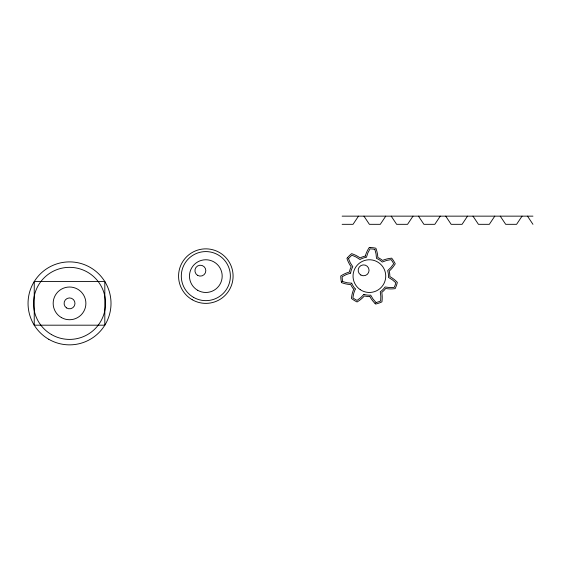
<?xml version="1.0" encoding="UTF-8"?>
<svg xmlns="http://www.w3.org/2000/svg" width="561" height="561" viewBox="0 0 561 561"><rect width="100%" height="100%" fill="white"/><g stroke="black" fill="none" stroke-linecap="round" stroke-linejoin="round"><path stroke-width="0.84" d="M355.302 288.992L353.76 293.221L352.876 297.807A27.251 27.251 0 0 0 357.027 300.401L360.765 297.618L363.9 294.392M358.486 216.146L353.037 224.323L342.133 224.323M385.744 216.146L380.295 224.323L369.39 224.323L363.942 216.146M413.008 216.146L407.552 224.323L396.648 224.323L391.199 216.146M440.266 216.146L434.817 224.323L423.913 224.323L418.457 216.146M467.523 216.146L462.075 224.323L451.17 224.323L445.722 216.146M494.788 216.146L489.332 224.323L478.428 224.323L472.979 216.146M522.046 216.146L516.597 224.323L505.692 224.323L500.237 216.146M347.42 257.772L346.922 258.362L347.175 259.091A30.049 30.049 0 0 0 351.172 266.826A20.441 20.441 0 0 0 349.37 272.036A30.049 30.049 0 0 0 341.418 275.584L340.758 275.984L340.772 276.755A28.611 28.611 0 0 0 341.376 281.86M350.541 273.13L346.27 274.553L342.14 276.727A27.251 27.251 0 0 0 342.701 281.587M342.133 216.146L532.95 216.146M370.036 247.499L369.257 247.485L368.85 248.137A30.049 30.049 0 0 0 365.295 256.082M351.677 283.221L347.196 282.779L342.687 281.58M375.092 303.515L375.632 304.062L376.382 303.873A28.611 28.611 0 0 0 381.235 302.169L381.929 301.853L382.02 301.089A30.049 30.049 0 0 0 381.775 292.393A20.441 20.441 0 0 0 385.666 288.48A30.049 30.049 0 0 0 394.362 288.733L395.133 288.656L395.449 287.954A28.611 28.611 0 0 0 397.146 283.109L397.335 282.358L396.788 281.811A30.049 30.049 0 0 0 389.832 276.58A20.441 20.441 0 0 0 389.215 271.103A30.049 30.049 0 0 0 394.825 264.455L395.246 263.81L394.895 263.123A28.611 28.611 0 0 0 392.167 258.789L391.697 258.158L390.926 258.249A30.049 30.049 0 0 0 382.504 260.423A20.441 20.441 0 0 0 377.834 257.499A30.049 30.049 0 0 0 376.136 248.965L375.891 248.228L375.134 248.074A28.611 28.611 0 0 0 370.043 247.513M376.052 302.547L373.016 298.999L370.674 295.156A19.06 19.06 0 0 1 363.928 294.364M527.501 216.146L532.95 224.323M348.465 258.642L350.345 262.92L352.792 266.699A19.06 19.06 0 0 0 350.59 273.137M374.86 249.407L376.052 253.923L376.494 258.404A19.06 19.06 0 0 1 382.272 262.05L386.494 260.479L391.08 259.603A27.251 27.251 0 0 1 393.682 263.747L390.898 267.492L387.665 270.626A19.06 19.06 0 0 1 388.429 277.4L392.279 279.743L395.828 282.779A27.251 27.251 0 0 1 394.208 287.386L389.544 287.548L385.077 286.98A19.06 19.06 0 0 1 380.26 291.783L380.828 296.271L380.667 300.934A27.251 27.251 0 0 1 376.059 302.547M341.347 281.853L341.502 282.611L342.231 282.87A30.049 30.049 0 0 0 350.765 284.567A20.441 20.441 0 0 0 353.718 289.231A30.049 30.049 0 0 0 351.537 297.653L351.438 298.417L352.049 298.887A28.611 28.611 0 0 0 356.417 301.615L357.084 301.972L357.736 301.559A30.049 30.049 0 0 0 364.384 295.942A20.441 20.441 0 0 0 369.874 296.552M355.344 288.971A19.06 19.06 0 0 1 351.719 283.207M348.479 258.656A27.251 27.251 0 0 1 351.936 255.199L356.193 257.071L359.973 259.519A19.06 19.06 0 0 1 366.438 257.289L367.834 252.997L370.001 248.86A27.251 27.251 0 0 1 374.867 249.421M365.316 256.089A20.441 20.441 0 0 0 360.099 257.913A30.049 30.049 0 0 0 352.364 253.916L351.642 253.649L351.046 254.14A28.611 28.611 0 0 0 347.441 257.787M375.099 303.508A30.049 30.049 0 0 1 369.86 296.559M104.816 281.566L34.242 281.566L34.242 325.184L104.816 325.184L104.816 281.566M51.514 334.58A36.03 36.03 0 0 0 105.559 303.375A36.03 36.03 0 0 0 51.514 272.176A36.03 36.03 0 0 0 51.514 334.58M66.478 307.891A5.449 5.449 0 0 0 74.971 303.767A5.449 5.449 0 0 0 67.152 298.473A5.449 5.449 0 0 0 66.478 307.891M61.352 317.54A16.353 16.353 0 0 0 85.889 303.375A16.353 16.353 0 0 0 61.352 289.21A16.353 16.353 0 0 0 61.352 317.54M48.793 339.3A41.479 41.479 0 0 0 111.015 303.375A41.479 41.479 0 0 0 48.793 267.45A41.479 41.479 0 0 0 48.793 339.3M192.199 299.721A27.258 27.258 0 0 0 233.088 276.117A27.258 27.258 0 0 0 192.199 252.506A27.258 27.258 0 0 0 192.199 299.721M193.566 297.365A24.537 24.537 0 0 0 230.368 276.117A24.537 24.537 0 0 0 193.566 254.869A24.537 24.537 0 0 0 193.566 297.365M197.654 290.282A16.353 16.353 0 0 0 222.184 276.117A16.353 16.353 0 0 0 197.654 261.952A16.353 16.353 0 0 0 197.654 290.282M197.654 275.388A5.449 5.449 0 0 0 205.831 270.661A5.449 5.449 0 0 0 197.654 265.942A5.449 5.449 0 0 0 197.654 275.388M360.884 275.051A5.449 5.449 0 0 0 369.061 270.332A5.449 5.449 0 0 0 360.884 265.612A5.449 5.449 0 0 0 360.884 275.051M360.225 289.658A16.353 16.353 0 0 0 385.702 277.281A16.353 16.353 0 0 0 362.245 261.405A16.353 16.353 0 0 0 360.225 289.658"/></g></svg>
